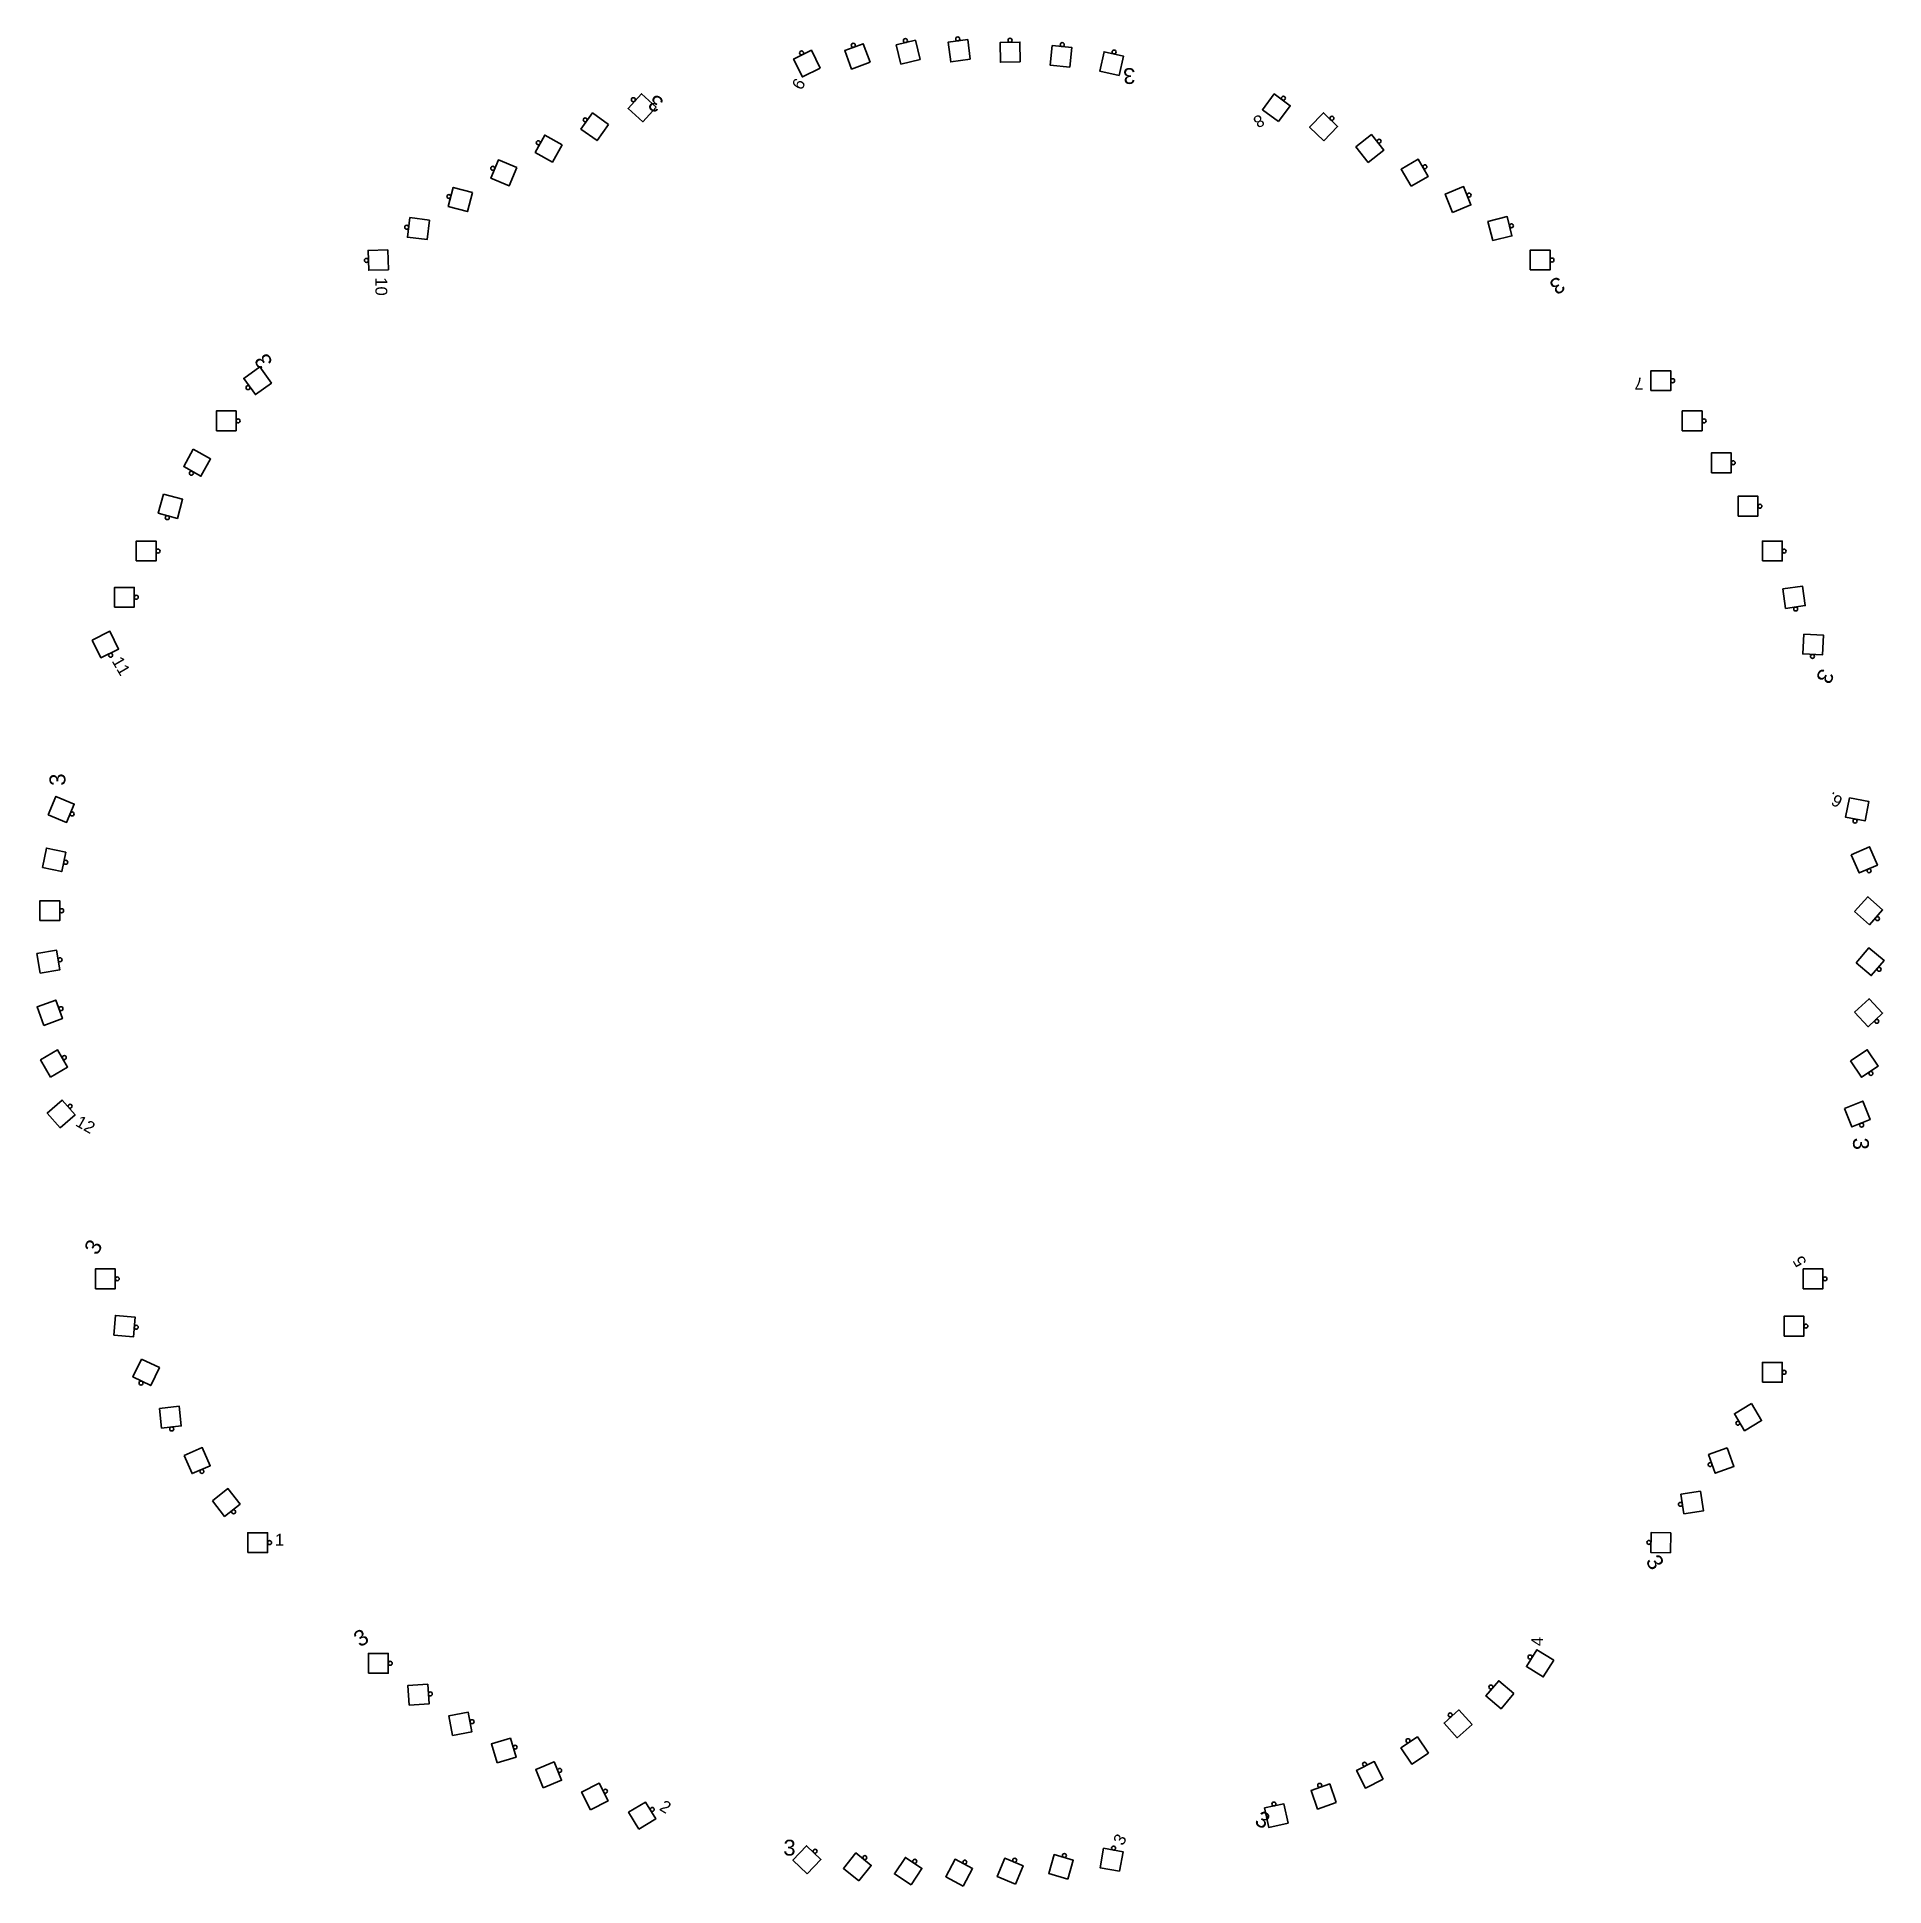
# Model space of a CAD drawing. Extents: x -279 to 280, y -280 to 280.
import ezdxf

# ---------------------------------------------------------------- set-up
doc = ezdxf.new("R2010")
doc.units = 0
doc.header["$MEASUREMENT"] = 0
doc.layers.get('0').update_dxf_attribs({"linetype": 'CONTINUOUS'})
doc.layers.add('EVERYTHING', color=7, linetype='CONTINUOUS')
doc.styles.get("Standard").update_dxf_attribs({"font": 'ARIAL.TTF'})

msp = doc.modelspace()

# ---------------------------------------------------------------- linework, layer by layer
at = {"layer": 'EVERYTHING', "color": 0}
for points in [[(-42.13, 270.77), (-44.81, 276.13), (-50.17, 273.45), (-47.49, 268.09)], [(-27, 272.49), (-29.07, 278.12), (-34.7, 276.05), (-32.63, 270.42)], [(-11.82, 273.37), (-13.25, 279.2), (-19.08, 277.77), (-17.65, 271.94)], [(3.36, 273.41), (2.59, 279.36), (-3.36, 278.59), (-2.59, 272.64)], [(18.49, 272.61), (18.41, 278.61), (12.41, 278.53), (12.49, 272.53)], [(33.52, 270.98), (34.14, 276.94), (28.18, 277.56), (27.56, 271.6)], [(48.42, 268.52), (49.74, 274.38), (43.88, 275.7), (42.56, 269.84)], [(-91.85, 258.93), (-96.29, 262.97), (-100.33, 258.53), (-95.89, 254.49)], [(96.7, 254.53), (100.29, 259.34), (95.48, 262.93), (91.89, 258.12)], [(-106.23, 253.62), (-111.09, 257.14), (-114.61, 252.28), (-109.75, 248.76)], [(110.48, 248.71), (114.66, 253.01), (110.36, 257.19), (106.18, 252.89)], [(-120.33, 247.53), (-125.57, 250.45), (-128.49, 245.21), (-123.25, 242.29)], [(123.9, 242.16), (128.62, 245.86), (124.92, 250.58), (120.2, 246.88)], [(-134.09, 240.67), (-139.65, 242.93), (-141.91, 237.37), (-136.35, 235.11)], [(136.92, 234.92), (142.1, 237.94), (139.08, 243.12), (133.9, 240.1)], [(-147.49, 233.05), (-153.29, 234.59), (-154.83, 228.79), (-149.03, 227.25)], [(149.51, 227.01), (155.07, 229.27), (152.81, 234.83), (147.25, 232.57)], [(-160.51, 224.71), (-166.46, 225.44), (-167.19, 219.49), (-161.24, 218.76)], [(161.65, 218.47), (167.48, 219.9), (166.05, 225.73), (160.22, 224.3)], [(-173.1, 215.66), (-179.1, 215.5), (-178.94, 209.5), (-172.94, 209.66)], [(173.02, 209.58), (179.02, 209.58), (179.02, 215.58), (173.02, 215.58)], [(-211.89, 180.21), (-216.77, 176.71), (-213.27, 171.83), (-208.39, 175.33)], [(209.58, 173.02), (215.58, 173.02), (215.58, 179.02), (209.58, 179.02)], [(-225.1, 160.85), (-219.1, 160.85), (-219.1, 166.85), (-225.1, 166.85)], [(219.1, 160.85), (225.1, 160.85), (225.1, 166.85), (219.1, 166.85)], [(-232.08, 155.24), (-235, 150), (-229.76, 147.08), (-226.84, 152.32)], [(227.92, 148.16), (233.92, 148.16), (233.92, 154.16), (227.92, 154.16)], [(-241.12, 141.69), (-242.71, 135.9), (-236.92, 134.31), (-235.33, 140.1)], [(236.02, 135), (242.02, 135), (242.02, 141), (236.02, 141)], [(-249.37, 121.41), (-243.37, 121.41), (-243.37, 127.41), (-249.37, 127.41)], [(243.37, 121.41), (249.37, 121.41), (249.37, 127.41), (243.37, 127.41)], [(-255.95, 107.42), (-249.95, 107.42), (-249.95, 113.42), (-255.95, 113.42)], [(249.56, 112.97), (250.4, 107.03), (256.34, 107.87), (255.5, 113.81)], [(-262.75, 97.45), (-260.09, 92.07), (-254.71, 94.73), (-257.37, 100.11)], [(255.89, 99.24), (255.58, 93.25), (261.57, 92.94), (261.88, 98.93)], [(-276.04, 44.54), (-270.5, 42.22), (-268.18, 47.76), (-273.72, 50.08)], [(269.72, 49.66), (268.6, 43.76), (274.5, 42.64), (275.62, 48.54)], [(-277.82, 28.52), (-271.94, 27.3), (-270.72, 33.18), (-276.6, 34.4)], [(270.32, 32.41), (272.71, 26.9), (278.22, 29.29), (275.83, 34.8)], [(-278.57, 12.45), (-272.57, 12.45), (-272.57, 18.45), (-278.57, 18.45)], [(271.33, 15.24), (275.78, 11.21), (279.81, 15.66), (275.36, 19.69)], [(-278.47, -3.45), (-272.55, -2.47), (-273.53, 3.45), (-279.45, 2.47)], [(271.77, -0.36), (276.36, -4.23), (280.23, 0.36), (275.64, 4.23)], [(-277.38, -19.29), (-271.73, -17.26), (-273.76, -11.61), (-279.41, -13.64)], [(271.33, -15.33), (275.45, -19.69), (279.81, -15.57), (275.69, -11.21)], [(-275.35, -34.95), (-270.17, -31.93), (-273.19, -26.75), (-278.37, -29.77)], [(270.11, -30), (273.42, -35.01), (278.43, -31.7), (275.12, -26.69)], [(-272.4, -50.38), (-267.88, -46.44), (-271.82, -41.92), (-276.34, -45.86)], [(268.21, -44.47), (270.43, -50.05), (276.01, -47.83), (273.79, -42.25)], [(-261.73, -99.09), (-255.73, -99.09), (-255.73, -93.09), (-261.73, -93.09)], [(255.73, -99.09), (261.73, -99.09), (261.73, -93.09), (255.73, -93.09)], [(-256.21, -113.13), (-250.24, -113.68), (-249.69, -107.71), (-255.66, -107.16)], [(249.95, -113.42), (255.95, -113.42), (255.95, -107.42), (249.95, -107.42)], [(-247.78, -120.41), (-250.37, -125.82), (-244.96, -128.41), (-242.37, -123)], [(243.37, -127.41), (249.37, -127.41), (249.37, -121.41), (243.37, -121.41)], [(240.06, -133.89), (234.91, -136.96), (237.98, -142.11), (243.13, -139.04)], [(-242.33, -135.34), (-241.68, -141.31), (-235.71, -140.66), (-236.36, -134.69)], [(-234.87, -149.62), (-232.46, -155.11), (-226.97, -152.7), (-229.38, -147.21)], [(232.74, -147.33), (227.09, -149.34), (229.1, -154.99), (234.75, -152.98)], [(-226.31, -163.35), (-222.6, -168.06), (-217.89, -164.35), (-221.6, -159.64)], [(224.6, -160.42), (218.67, -161.35), (219.6, -167.28), (225.53, -166.35)], [(-215.58, -179.02), (-209.58, -179.02), (-209.58, -173.02), (-215.58, -173.02)], [(215.64, -173.08), (209.64, -172.96), (209.52, -178.96), (215.52, -179.08)], [(-179.02, -215.58), (-173.02, -215.58), (-173.02, -209.58), (-179.02, -209.58)], [(180.15, -211.61), (175.05, -208.45), (171.89, -213.55), (176.99, -216.71)], [(168.08, -221.75), (163.5, -217.87), (159.62, -222.45), (164.2, -226.33)], [(-166.65, -225.29), (-160.66, -224.9), (-161.05, -218.91), (-167.04, -219.3)], [(-153.56, -234.42), (-147.66, -233.32), (-148.76, -227.42), (-154.66, -228.52)], [(155.4, -231.16), (151.4, -226.68), (146.92, -230.68), (150.92, -235.16)], [(-140.02, -242.75), (-134.27, -241.04), (-135.98, -235.29), (-141.73, -237)], [(142.16, -239.84), (138.82, -234.86), (133.84, -238.2), (137.18, -243.18)], [(-126.07, -250.27), (-120.51, -248.03), (-122.75, -242.47), (-128.31, -244.71)], [(128.43, -247.72), (125.76, -242.35), (120.39, -245.02), (123.06, -250.39)], [(-111.75, -256.98), (-106.39, -254.28), (-109.09, -248.92), (-114.45, -251.62)], [(114.24, -254.8), (112.27, -249.13), (106.6, -251.1), (108.57, -256.77)], [(-97.1, -262.85), (-91.97, -259.74), (-95.08, -254.61), (-100.21, -257.72)], [(99.65, -261.04), (98.4, -255.17), (92.53, -256.42), (93.78, -262.29)], [(-46.06, -276.35), (-41.91, -272.02), (-46.24, -267.87), (-50.39, -272.2)], [(48.58, -275.59), (49.63, -269.68), (43.72, -268.63), (42.67, -274.54)], [(-30.38, -278.49), (-26.63, -273.8), (-31.32, -270.05), (-35.07, -274.74)], [(-14.61, -279.73), (-11.29, -274.73), (-16.29, -271.41), (-19.61, -276.41)], [(1.23, -280.06), (4.06, -274.77), (-1.23, -271.94), (-4.06, -277.23)], [(17.09, -279.48), (19.36, -273.93), (13.81, -271.66), (11.54, -277.21)], [(32.89, -277.99), (34.57, -272.23), (28.81, -270.55), (27.13, -276.31)]]:
    msp.add_lwpolyline(points, close=True, dxfattribs=at)
for centre in [(-0.46, 279.57), (-47.76, 275.33), (-32.09, 277.65), (-16.31, 279.07), (15.4, 279.17), (31.22, 277.85), (46.94, 275.62), (-98.75, 261.16), (98.24, 261.62), (-113.34, 255.06), (112.93, 255.53), (-127.55, 248.12), (127.24, 248.59), (-141.33, 240.38), (141.11, 240.83), (-154.64, 231.84), (154.5, 232.27), (-167.42, 222.54), (167.35, 222.96), (-179.62, 212.49), (179.62, 212.58), (-215.51, 173.92), (216.18, 176.02), (-218.5, 163.85), (225.7, 163.85), (234.52, 151.16), (-232.67, 148.01), (-239.97, 134.53), (242.62, 138), (-242.77, 124.41), (249.97, 124.41), (-249.35, 110.42), (253.46, 106.86), (-257.14, 92.86), (258.54, 92.49), (-268.79, 44.76), (271.44, 42.61), (-270.75, 30.12), (275.7, 27.55), (-271.97, 15.45), (278.24, 13.03), (-272.45, 0.59), (278.75, -2.32), (-272.18, -14.23), (278.04, -18.07), (-271.16, -29.04), (276.25, -33.85), (-269.4, -43.78), (273.44, -49.49), (-255.13, -96.09), (262.33, -96.09), (-249.37, -110.75), (256.55, -110.42), (-247.92, -127.66), (249.97, -124.41), (235.93, -139.84), (-238.63, -141.58), (-229.47, -154.45), (227.53, -152.37), (-219.87, -166.68), (218.54, -164.41), (-208.98, -176.02), (208.98, -175.95), (-172.42, -212.57), (172.96, -210.68), (-160.26, -221.86), (161.1, -219.77), (-147.62, -230.26), (148.77, -228.23), (-134.55, -237.99), (135.99, -236.03), (-121.07, -245.03), (122.81, -243.15), (-107.2, -251.33), (109.24, -249.55), (-93.01, -256.87), (95.34, -255.21), (46.78, -268.57), (-43.66, -269.51), (-28.6, -271.46), (-13.46, -272.57), (1.7, -272.82), (16.82, -272.24), (31.86, -270.81)]:
    msp.add_circle(centre, 0.6, dxfattribs=at)

# ---------------------------------------------------------------- texts
at = {"color": 0}
for s, height, rotation, p in [('3', 4.8, 181.52, (53.35, 270.79)), ('9', 3.6, 240.35, (-49.54, 268.05)), ('3', 4.8, 151.52, (-89.19, 261.19)), ('8', 3.6, 210.35, (91.12, 256.9)), ('10', 3.6, 270.35, (-176.93, 207.36)), ('3', 4.8, 211.52, (181.6, 207.84)), ('3', 4.8, 121.52, (-207.84, 181.6)), ('7', 3.6, 180.35, (207.36, 176.93)), ('11', 3.6, 300.35, (-256.9, 91.12)), ('3', 4.8, 241.52, (261.19, 89.19)), ('3', 4.8, 91.52, (-270.79, 53.35)), ('6.', 3.6, 150.35, (268.05, 49.54)), ('12', 3.6, 330.35, (-268.05, -49.54)), ('3', 4.8, 271.52, (270.79, -53.35)), ('3', 4.8, 61.52, (-261.19, -89.19)), ('5', 3.6, 120.35, (256.9, -91.12)), ('1', 3.6, 359.65, (-207.36, -176.93)), ('3', 4.8, 301.52, (207.84, -181.6)), ('3', 4.8, 31.52, (-181.6, -207.84)), ('4', 3.6, 90.35, (176.93, -207.36)), ('2', 3.6, 329.65, (-91.12, -256.9)), ('3', 4.8, 331.52, (89.19, -261.19)), ('3', 4.8, 358.48, (-53.35, -270.79)), ('3', 3.6, 60.35, (49.54, -268.05))]:
    msp.add_text(s, height=height, rotation=rotation, dxfattribs=at).set_placement(p)

doc.saveas('drawing.dxf')
